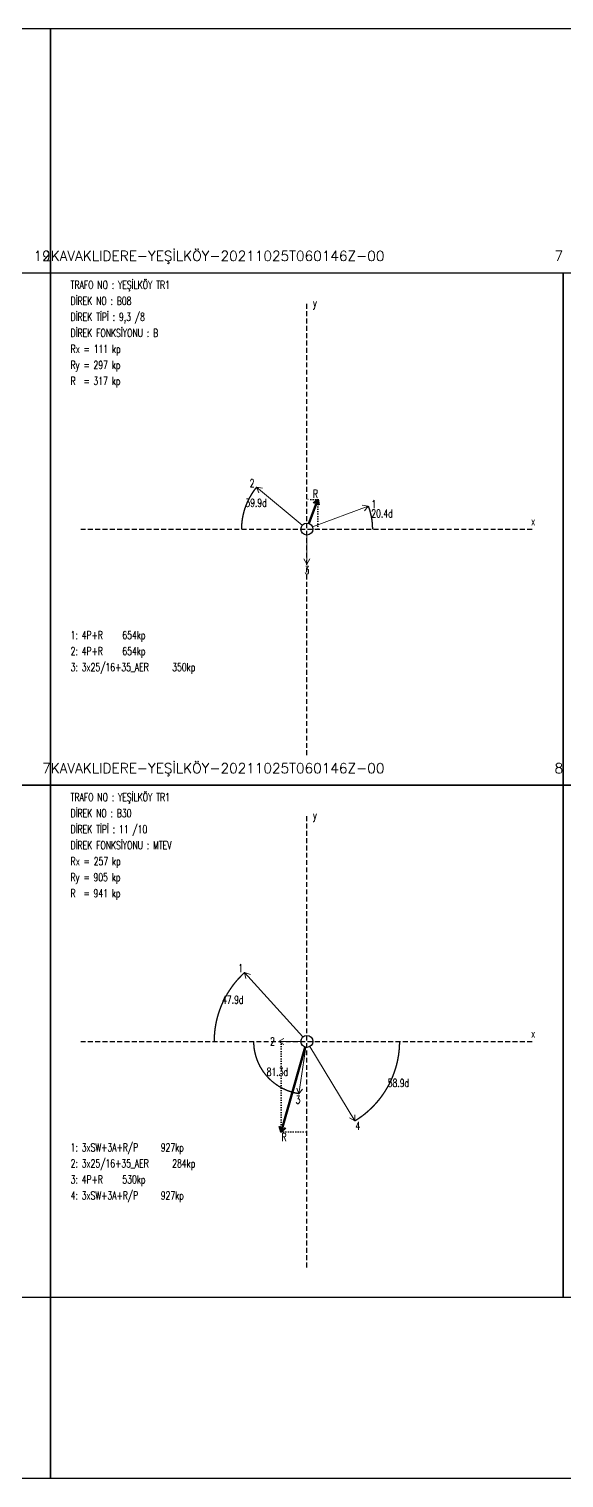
# Model space of a CAD drawing. Header units: millimetres. Extents: x 140 to 2450, y -142 to 155.
# Drawn here: x 1395.4 to 1505, y -142.5 to 154.5 of the extents above; entities that cross this region are included whole.
import ezdxf
from ezdxf.enums import TextEntityAlignment as Align

# ---------------------------------------------------------------- set-up
doc = ezdxf.new("R2010")
doc.units = ezdxf.units.MM
doc.linetypes.add('ACAD_ISO07W100', pattern=[0.2, 0, -0.2])
doc.linetypes.add('DASHDOT', pattern=[0.75, 0.5, -0.25])
doc.styles.get("Standard").update_dxf_attribs({"font": 'RomanS'})

msp = doc.modelspace()

# ---------------------------------------------------------------- linework, layer by layer
at = {"linetype": 'DASHDOT', "ltscale": 2}
for p, q in [((1452.301, 5.663), (1452.301, 98.359)), ((1405.953, 52.011), (1498.649, 52.011)), ((1452.301, -99.337), (1452.301, -6.641)), ((1405.953, -52.989), (1498.649, -52.989))]:
    msp.add_line(p, q, dxfattribs=at)
at = {"lineweight": 15}
for p, q in [((1451.357, 52.8), (1442.008, 60.61)), ((1442.008, 60.61), (1443.22, 60.399)), ((1442.008, 60.61), (1442.431, 59.454)), ((1453.454, 52.44), (1464.871, 56.689)), ((1464.871, 56.689), (1463.658, 56.894)), ((1464.871, 56.689), (1464.087, 55.74)), ((1452.301, 50.781), (1452.301, 44.833)), ((1452.301, 44.833), (1451.686, 45.899)), ((1452.301, 44.833), (1452.916, 45.899)), ((1451.476, -52.076), (1439.551, -38.88)), ((1439.551, -38.88), (1440.722, -39.258)), ((1439.551, -38.88), (1439.809, -40.083)), ((1446.487, -52.989), (1447.553, -52.374)), ((1451.071, -52.989), (1446.487, -52.989)), ((1446.487, -52.989), (1447.553, -53.604)), ((1452.115, -54.205), (1450.662, -63.728)), ((1452.937, -54.042), (1462.123, -69.272)), ((1450.662, -63.728), (1450.215, -62.582)), ((1450.662, -63.728), (1451.431, -62.768)), ((1462.123, -69.272), (1462.1, -68.042)), ((1462.123, -69.272), (1461.046, -68.678))]:
    msp.add_line(p, q, dxfattribs=at)
at = {"linetype": 'ACAD_ISO07W100', "ltscale": 2}
for p, q in [((1454.575, 58.101), (1452.301, 58.101)), ((1454.575, 58.101), (1454.575, 52.011)), ((1447.02, -71.55), (1447.02, -52.989)), ((1447.02, -71.55), (1452.301, -71.55))]:
    msp.add_line(p, q, dxfattribs=at)
at = {"lineweight": 70}
for p, q in [((1452.731, 53.164), (1454.575, 58.101)), ((1454.575, 58.101), (1453.626, 57.318)), ((1454.575, 58.101), (1454.779, 56.888)), ((1451.964, -54.172), (1447.02, -71.55)), ((1447.02, -71.55), (1446.719, -70.357)), ((1447.02, -71.55), (1447.903, -70.693))]:
    msp.add_line(p, q, dxfattribs=at)
for points in [[(1189.801, 154.511), (1189.801, -142.489), (1399.801, -142.489), (1399.801, 154.511), (1189.801, 154.511)], [(1399.801, 154.511), (1399.801, 104.511)], [(1399.801, 154.511), (1399.801, -142.489), (1609.801, -142.489), (1609.801, 154.511), (1399.801, 154.511)]]:
    msp.add_lwpolyline(points)
at = {"flags": 128}
for points in [[(1294.801, -0.489), (1294.801, 104.511), (1399.801, 104.511), (1399.801, -0.489), (1294.801, -0.489)], [(1399.801, -0.489), (1399.801, 104.511), (1504.801, 104.511), (1504.801, -0.489), (1399.801, -0.489)], [(1504.801, -0.489), (1504.801, 104.511), (1609.801, 104.511), (1609.801, -0.489), (1504.801, -0.489)], [(1294.801, -105.489), (1294.801, -0.489), (1399.801, -0.489), (1399.801, -105.489), (1294.801, -105.489)], [(1399.801, -105.489), (1399.801, -0.489), (1504.801, -0.489), (1504.801, -105.489), (1399.801, -105.489)], [(1504.801, -105.489), (1504.801, -0.489), (1609.801, -0.489), (1609.801, -105.489), (1504.801, -105.489)]]:
    msp.add_lwpolyline(points, close=True, dxfattribs=at)
at = {"color": 1, "flags": 128}
for points in [[(1442.008, 60.61), (1442.008, 60.61), (1441.993, 60.592), (1441.978, 60.574), (1441.963, 60.555), (1441.948, 60.537), (1441.933, 60.519), (1441.918, 60.501), (1441.904, 60.483), (1441.889, 60.465), (1441.874, 60.447), (1441.859, 60.429), (1441.845, 60.41), (1441.83, 60.392), (1441.815, 60.374), (1441.801, 60.355), (1441.786, 60.337), (1441.772, 60.319), (1441.757, 60.3), (1441.743, 60.282), (1441.728, 60.264), (1441.714, 60.245), (1441.7, 60.227), (1441.685, 60.208), (1441.671, 60.189), (1441.657, 60.171), (1441.643, 60.152), (1441.628, 60.134), (1441.614, 60.115), (1441.6, 60.096), (1441.586, 60.078), (1441.572, 60.059), (1441.558, 60.04), (1441.544, 60.022), (1441.53, 60.003), (1441.516, 59.984), (1441.502, 59.965), (1441.488, 59.946), (1441.474, 59.927), (1441.461, 59.908), (1441.447, 59.889), (1441.433, 59.871), (1441.419, 59.852), (1441.406, 59.833), (1441.392, 59.814), (1441.378, 59.794), (1441.365, 59.775), (1441.351, 59.756), (1441.338, 59.737), (1441.324, 59.718), (1441.311, 59.699), (1441.298, 59.68), (1441.284, 59.66), (1441.271, 59.641), (1441.258, 59.622), (1441.244, 59.603), (1441.231, 59.583), (1441.218, 59.564), (1441.205, 59.545), (1441.192, 59.525), (1441.178, 59.506), (1441.165, 59.486), (1441.152, 59.467), (1441.139, 59.448), (1441.126, 59.428), (1441.114, 59.409), (1441.101, 59.389), (1441.088, 59.369), (1441.075, 59.35), (1441.062, 59.33), (1441.049, 59.311), (1441.037, 59.291), (1441.024, 59.271), (1441.011, 59.252), (1440.999, 59.232), (1440.986, 59.212), (1440.974, 59.192), (1440.961, 59.173), (1440.949, 59.153), (1440.936, 59.133), (1440.924, 59.113), (1440.911, 59.093), (1440.899, 59.073), (1440.887, 59.053), (1440.874, 59.034), (1440.862, 59.014), (1440.85, 58.994), (1440.838, 58.974), (1440.826, 58.954), (1440.814, 58.934), (1440.801, 58.914), (1440.789, 58.893), (1440.777, 58.873), (1440.766, 58.853), (1440.754, 58.833), (1440.742, 58.813), (1440.73, 58.793), (1440.718, 58.772), (1440.706, 58.752), (1440.694, 58.732), (1440.683, 58.712), (1440.671, 58.691), (1440.659, 58.671), (1440.648, 58.651), (1440.636, 58.63), (1440.625, 58.61), (1440.613, 58.59), (1440.602, 58.569), (1440.59, 58.549), (1440.579, 58.528), (1440.568, 58.508), (1440.556, 58.487), (1440.545, 58.467), (1440.534, 58.446), (1440.523, 58.426), (1440.511, 58.405), (1440.5, 58.385), (1440.489, 58.364), (1440.478, 58.344), (1440.467, 58.323), (1440.456, 58.302), (1440.445, 58.282), (1440.434, 58.261), (1440.423, 58.24), (1440.412, 58.219), (1440.402, 58.199), (1440.391, 58.178), (1440.38, 58.157), (1440.369, 58.136), (1440.359, 58.115), (1440.348, 58.095), (1440.337, 58.074), (1440.327, 58.053), (1440.316, 58.032), (1440.306, 58.011), (1440.295, 57.99), (1440.285, 57.969), (1440.275, 57.948), (1440.264, 57.927), (1440.254, 57.906), (1440.244, 57.885), (1440.233, 57.864), (1440.223, 57.843), (1440.213, 57.822), (1440.203, 57.801), (1440.193, 57.78), (1440.183, 57.758), (1440.173, 57.737), (1440.163, 57.716), (1440.153, 57.695), (1440.143, 57.674), (1440.133, 57.652), (1440.123, 57.631), (1440.114, 57.61), (1440.104, 57.589), (1440.094, 57.567), (1440.084, 57.546), (1440.075, 57.525), (1440.065, 57.503), (1440.056, 57.482), (1440.046, 57.461), (1440.037, 57.439), (1440.027, 57.418), (1440.018, 57.396), (1440.008, 57.375), (1439.999, 57.353), (1439.99, 57.332), (1439.98, 57.31), (1439.971, 57.289), (1439.962, 57.267), (1439.953, 57.246), (1439.944, 57.224), (1439.935, 57.203), (1439.926, 57.181), (1439.917, 57.16), (1439.908, 57.138), (1439.899, 57.116), (1439.89, 57.095), (1439.881, 57.073), (1439.872, 57.051), (1439.863, 57.03), (1439.855, 57.008), (1439.846, 56.986), (1439.837, 56.964), (1439.829, 56.943), (1439.82, 56.921), (1439.811, 56.899), (1439.803, 56.877), (1439.794, 56.855), (1439.786, 56.834), (1439.778, 56.812), (1439.769, 56.79), (1439.761, 56.768), (1439.753, 56.746), (1439.744, 56.724), (1439.736, 56.702), (1439.728, 56.68), (1439.72, 56.658), (1439.712, 56.636), (1439.704, 56.614), (1439.696, 56.592), (1439.688, 56.57), (1439.68, 56.548), (1439.672, 56.526), (1439.664, 56.504), (1439.656, 56.482), (1439.648, 56.46), (1439.641, 56.438), (1439.633, 56.416), (1439.625, 56.394), (1439.618, 56.372), (1439.61, 56.35), (1439.603, 56.327), (1439.595, 56.305), (1439.588, 56.283), (1439.58, 56.261), (1439.573, 56.239), (1439.565, 56.216), (1439.558, 56.194), (1439.551, 56.172), (1439.544, 56.15), (1439.536, 56.127), (1439.529, 56.105), (1439.522, 56.083), (1439.515, 56.061), (1439.508, 56.038), (1439.501, 56.016), (1439.494, 55.994), (1439.487, 55.971), (1439.48, 55.949), (1439.473, 55.926), (1439.466, 55.904), (1439.46, 55.882), (1439.453, 55.859), (1439.446, 55.837), (1439.44, 55.814), (1439.433, 55.792), (1439.426, 55.769), (1439.42, 55.747), (1439.413, 55.724), (1439.407, 55.702), (1439.4, 55.679), (1439.394, 55.657), (1439.388, 55.634), (1439.381, 55.612), (1439.375, 55.589), (1439.369, 55.567), (1439.363, 55.544), (1439.357, 55.522), (1439.35, 55.499), (1439.344, 55.476), (1439.338, 55.454), (1439.332, 55.431), (1439.326, 55.409), (1439.321, 55.386), (1439.315, 55.363), (1439.309, 55.341), (1439.303, 55.318), (1439.297, 55.295), (1439.292, 55.272), (1439.286, 55.25), (1439.28, 55.227), (1439.275, 55.204), (1439.269, 55.182), (1439.264, 55.159), (1439.258, 55.136), (1439.253, 55.113), (1439.247, 55.09), (1439.242, 55.068), (1439.237, 55.045), (1439.231, 55.022), (1439.226, 54.999), (1439.221, 54.976), (1439.216, 54.954), (1439.211, 54.931), (1439.206, 54.908), (1439.201, 54.885), (1439.196, 54.862), (1439.191, 54.839), (1439.186, 54.816), (1439.181, 54.794), (1439.176, 54.771), (1439.171, 54.748), (1439.166, 54.725), (1439.162, 54.702), (1439.157, 54.679), (1439.152, 54.656), (1439.148, 54.633), (1439.143, 54.61), (1439.139, 54.587), (1439.134, 54.564), (1439.13, 54.541), (1439.125, 54.518), (1439.121, 54.495), (1439.117, 54.472), (1439.112, 54.449), (1439.108, 54.426), (1439.104, 54.403), (1439.1, 54.38), (1439.096, 54.357), (1439.092, 54.334), (1439.088, 54.311), (1439.084, 54.288), (1439.08, 54.265), (1439.076, 54.242), (1439.072, 54.219), (1439.068, 54.195), (1439.064, 54.172), (1439.061, 54.149), (1439.057, 54.126), (1439.053, 54.103), (1439.05, 54.08), (1439.046, 54.057), (1439.042, 54.034), (1439.039, 54.011), (1439.035, 53.987), (1439.032, 53.964), (1439.029, 53.941), (1439.025, 53.918), (1439.022, 53.895), (1439.019, 53.872), (1439.015, 53.848), (1439.012, 53.825), (1439.009, 53.802), (1439.006, 53.779), (1439.003, 53.756), (1439, 53.732), (1438.997, 53.709), (1438.994, 53.686), (1438.991, 53.663), (1438.988, 53.639), (1438.985, 53.616), (1438.983, 53.593), (1438.98, 53.57), (1438.977, 53.546), (1438.975, 53.523), (1438.972, 53.5), (1438.969, 53.477), (1438.967, 53.453), (1438.964, 53.43), (1438.962, 53.407), (1438.959, 53.384), (1438.957, 53.36), (1438.955, 53.337), (1438.952, 53.314), (1438.95, 53.29), (1438.948, 53.267), (1438.946, 53.244), (1438.944, 53.22), (1438.942, 53.197), (1438.939, 53.174), (1438.937, 53.151), (1438.936, 53.127), (1438.934, 53.104), (1438.932, 53.081), (1438.93, 53.057), (1438.928, 53.034), (1438.926, 53.011), (1438.925, 52.987), (1438.923, 52.964), (1438.921, 52.94), (1438.92, 52.917), (1438.918, 52.894), (1438.917, 52.87), (1438.915, 52.847), (1438.914, 52.824), (1438.912, 52.8), (1438.911, 52.777), (1438.91, 52.754), (1438.908, 52.73), (1438.907, 52.707), (1438.906, 52.683), (1438.905, 52.66), (1438.904, 52.637), (1438.903, 52.613), (1438.901, 52.59), (1438.9, 52.567), (1438.9, 52.543), (1438.899, 52.52), (1438.898, 52.496), (1438.897, 52.473), (1438.896, 52.45), (1438.895, 52.426), (1438.895, 52.403), (1438.894, 52.379), (1438.893, 52.356), (1438.893, 52.333), (1438.892, 52.309), (1438.892, 52.286), (1438.891, 52.262), (1438.891, 52.239), (1438.891, 52.216), (1438.89, 52.192), (1438.89, 52.169), (1438.89, 52.145), (1438.889, 52.122), (1438.889, 52.099), (1438.889, 52.075), (1438.889, 52.052), (1438.889, 52.028), (1438.889, 52.011)], [(1464.871, 56.689), (1464.871, 56.689), (1464.879, 56.667), (1464.887, 56.645), (1464.895, 56.623), (1464.903, 56.601), (1464.911, 56.579), (1464.919, 56.557), (1464.927, 56.535), (1464.935, 56.513), (1464.943, 56.491), (1464.951, 56.469), (1464.959, 56.446), (1464.966, 56.424), (1464.974, 56.402), (1464.982, 56.38), (1464.989, 56.358), (1464.997, 56.336), (1465.004, 56.314), (1465.012, 56.292), (1465.019, 56.269), (1465.027, 56.247), (1465.034, 56.225), (1465.041, 56.203), (1465.049, 56.18), (1465.056, 56.158), (1465.063, 56.136), (1465.07, 56.114), (1465.077, 56.091), (1465.085, 56.069), (1465.092, 56.047), (1465.099, 56.024), (1465.106, 56.002), (1465.113, 55.98), (1465.12, 55.957), (1465.126, 55.935), (1465.133, 55.913), (1465.14, 55.89), (1465.147, 55.868), (1465.153, 55.845), (1465.16, 55.823), (1465.167, 55.8), (1465.173, 55.778), (1465.18, 55.755), (1465.186, 55.733), (1465.193, 55.711), (1465.199, 55.688), (1465.206, 55.665), (1465.212, 55.643), (1465.218, 55.62), (1465.225, 55.598), (1465.231, 55.575), (1465.237, 55.553), (1465.243, 55.53), (1465.249, 55.508), (1465.256, 55.485), (1465.262, 55.462), (1465.268, 55.44), (1465.274, 55.417), (1465.279, 55.394), (1465.285, 55.372), (1465.291, 55.349), (1465.297, 55.326), (1465.303, 55.304), (1465.308, 55.281), (1465.314, 55.258), (1465.32, 55.236), (1465.325, 55.213), (1465.331, 55.19), (1465.337, 55.167), (1465.342, 55.145), (1465.347, 55.122), (1465.353, 55.099), (1465.358, 55.076), (1465.364, 55.054), (1465.369, 55.031), (1465.374, 55.008), (1465.379, 54.985), (1465.384, 54.962), (1465.39, 54.939), (1465.395, 54.917), (1465.4, 54.894), (1465.405, 54.871), (1465.41, 54.848), (1465.415, 54.825), (1465.42, 54.802), (1465.424, 54.779), (1465.429, 54.756), (1465.434, 54.733), (1465.439, 54.711), (1465.443, 54.688), (1465.448, 54.665), (1465.453, 54.642), (1465.457, 54.619), (1465.462, 54.596), (1465.466, 54.573), (1465.471, 54.55), (1465.475, 54.527), (1465.48, 54.504), (1465.484, 54.481), (1465.488, 54.458), (1465.492, 54.435), (1465.497, 54.412), (1465.501, 54.389), (1465.505, 54.366), (1465.509, 54.343), (1465.513, 54.32), (1465.517, 54.297), (1465.521, 54.273), (1465.525, 54.25), (1465.529, 54.227), (1465.533, 54.204), (1465.536, 54.181), (1465.54, 54.158), (1465.544, 54.135), (1465.548, 54.112), (1465.551, 54.089), (1465.555, 54.066), (1465.558, 54.042), (1465.562, 54.019), (1465.565, 53.996), (1465.569, 53.973), (1465.572, 53.95), (1465.576, 53.927), (1465.579, 53.903), (1465.582, 53.88), (1465.586, 53.857), (1465.589, 53.834), (1465.592, 53.811), (1465.595, 53.788), (1465.598, 53.764), (1465.601, 53.741), (1465.604, 53.718), (1465.607, 53.695), (1465.61, 53.671), (1465.613, 53.648), (1465.616, 53.625), (1465.619, 53.602), (1465.621, 53.579), (1465.624, 53.555), (1465.627, 53.532), (1465.629, 53.509), (1465.632, 53.485), (1465.634, 53.462), (1465.637, 53.439), (1465.639, 53.416), (1465.642, 53.392), (1465.644, 53.369), (1465.647, 53.346), (1465.649, 53.323), (1465.651, 53.299), (1465.653, 53.276), (1465.656, 53.253), (1465.658, 53.229), (1465.66, 53.206), (1465.662, 53.183), (1465.664, 53.159), (1465.666, 53.136), (1465.668, 53.113), (1465.67, 53.089), (1465.672, 53.066), (1465.673, 53.043), (1465.675, 53.019), (1465.677, 52.996), (1465.679, 52.973), (1465.68, 52.949), (1465.682, 52.926), (1465.684, 52.903), (1465.685, 52.879), (1465.687, 52.856), (1465.688, 52.833), (1465.689, 52.809), (1465.691, 52.786), (1465.692, 52.762), (1465.693, 52.739), (1465.695, 52.716), (1465.696, 52.692), (1465.697, 52.669), (1465.698, 52.646), (1465.699, 52.622), (1465.7, 52.599), (1465.701, 52.575), (1465.702, 52.552), (1465.703, 52.529), (1465.704, 52.505), (1465.705, 52.482), (1465.706, 52.458), (1465.707, 52.435), (1465.707, 52.412), (1465.708, 52.388), (1465.709, 52.365), (1465.709, 52.341), (1465.71, 52.318), (1465.71, 52.295), (1465.711, 52.271), (1465.711, 52.248), (1465.712, 52.224), (1465.712, 52.201), (1465.712, 52.178), (1465.712, 52.154), (1465.713, 52.131), (1465.713, 52.107), (1465.713, 52.084), (1465.713, 52.061), (1465.713, 52.037), (1465.713, 52.014), (1465.713, 52.011)], [(1439.551, -38.88), (1439.551, -38.88), (1439.526, -38.902), (1439.502, -38.924), (1439.477, -38.947), (1439.453, -38.969), (1439.428, -38.992), (1439.404, -39.014), (1439.38, -39.037), (1439.355, -39.059), (1439.331, -39.082), (1439.307, -39.104), (1439.283, -39.127), (1439.258, -39.15), (1439.234, -39.173), (1439.21, -39.196), (1439.186, -39.218), (1439.162, -39.241), (1439.138, -39.264), (1439.114, -39.287), (1439.09, -39.31), (1439.066, -39.333), (1439.043, -39.357), (1439.019, -39.38), (1438.995, -39.403), (1438.971, -39.426), (1438.948, -39.449), (1438.924, -39.473), (1438.901, -39.496), (1438.877, -39.52), (1438.854, -39.543), (1438.83, -39.566), (1438.807, -39.59), (1438.783, -39.614), (1438.76, -39.637), (1438.737, -39.661), (1438.714, -39.685), (1438.69, -39.708), (1438.667, -39.732), (1438.644, -39.756), (1438.621, -39.78), (1438.598, -39.804), (1438.575, -39.828), (1438.552, -39.852), (1438.529, -39.876), (1438.506, -39.9), (1438.483, -39.924), (1438.461, -39.948), (1438.438, -39.972), (1438.415, -39.996), (1438.393, -40.02), (1438.37, -40.045), (1438.347, -40.069), (1438.325, -40.093), (1438.302, -40.118), (1438.28, -40.142), (1438.257, -40.167), (1438.235, -40.191), (1438.213, -40.216), (1438.191, -40.241), (1438.168, -40.265), (1438.146, -40.29), (1438.124, -40.315), (1438.102, -40.339), (1438.08, -40.364), (1438.058, -40.389), (1438.036, -40.414), (1438.014, -40.439), (1437.992, -40.464), (1437.97, -40.489), (1437.948, -40.514), (1437.927, -40.539), (1437.905, -40.564), (1437.883, -40.589), (1437.862, -40.614), (1437.84, -40.639), (1437.819, -40.665), (1437.797, -40.69), (1437.776, -40.715), (1437.754, -40.741), (1437.733, -40.766), (1437.712, -40.792), (1437.69, -40.817), (1437.669, -40.843), (1437.648, -40.868), (1437.627, -40.894), (1437.606, -40.919), (1437.585, -40.945), (1437.564, -40.971), (1437.543, -40.996), (1437.522, -41.022), (1437.501, -41.048), (1437.48, -41.074), (1437.459, -41.1), (1437.439, -41.126), (1437.418, -41.152), (1437.397, -41.178), (1437.377, -41.204), (1437.356, -41.23), (1437.336, -41.256), (1437.315, -41.282), (1437.295, -41.308), (1437.274, -41.334), (1437.254, -41.361), (1437.234, -41.387), (1437.214, -41.413), (1437.193, -41.44), (1437.173, -41.466), (1437.153, -41.492), (1437.133, -41.519), (1437.113, -41.545), (1437.093, -41.572), (1437.073, -41.598), (1437.053, -41.625), (1437.034, -41.652), (1437.014, -41.678), (1436.994, -41.705), (1436.974, -41.732), (1436.955, -41.759), (1436.935, -41.785), (1436.916, -41.812), (1436.896, -41.839), (1436.877, -41.866), (1436.857, -41.893), (1436.838, -41.92), (1436.819, -41.947), (1436.8, -41.974), (1436.78, -42.001), (1436.761, -42.028), (1436.742, -42.055), (1436.723, -42.082), (1436.704, -42.11), (1436.685, -42.137), (1436.666, -42.164), (1436.647, -42.191), (1436.628, -42.219), (1436.61, -42.246), (1436.591, -42.273), (1436.572, -42.301), (1436.554, -42.328), (1436.535, -42.356), (1436.516, -42.383), (1436.498, -42.411), (1436.48, -42.439), (1436.461, -42.466), (1436.443, -42.494), (1436.425, -42.522), (1436.406, -42.549), (1436.388, -42.577), (1436.37, -42.605), (1436.352, -42.633), (1436.334, -42.661), (1436.316, -42.688), (1436.298, -42.716), (1436.28, -42.744), (1436.262, -42.772), (1436.244, -42.8), (1436.227, -42.828), (1436.209, -42.856), (1436.191, -42.884), (1436.174, -42.913), (1436.156, -42.941), (1436.138, -42.969), (1436.121, -42.997), (1436.104, -43.025), (1436.086, -43.054), (1436.069, -43.082), (1436.052, -43.11), (1436.034, -43.139), (1436.017, -43.167), (1436, -43.196), (1435.983, -43.224), (1435.966, -43.253), (1435.949, -43.281), (1435.932, -43.31), (1435.915, -43.338), (1435.898, -43.367), (1435.882, -43.395), (1435.865, -43.424), (1435.848, -43.453), (1435.832, -43.482), (1435.815, -43.51), (1435.799, -43.539), (1435.782, -43.568), (1435.766, -43.597), (1435.749, -43.626), (1435.733, -43.655), (1435.717, -43.684), (1435.701, -43.712), (1435.684, -43.741), (1435.668, -43.77), (1435.652, -43.8), (1435.636, -43.829), (1435.62, -43.858), (1435.604, -43.887), (1435.588, -43.916), (1435.573, -43.945), (1435.557, -43.974), (1435.541, -44.004), (1435.526, -44.033), (1435.51, -44.062), (1435.494, -44.091), (1435.479, -44.121), (1435.463, -44.15), (1435.448, -44.18), (1435.433, -44.209), (1435.417, -44.238), (1435.402, -44.268), (1435.387, -44.297), (1435.372, -44.327), (1435.357, -44.357), (1435.342, -44.386), (1435.327, -44.416), (1435.312, -44.445), (1435.297, -44.475), (1435.282, -44.505), (1435.267, -44.534), (1435.253, -44.564), (1435.238, -44.594), (1435.223, -44.624), (1435.209, -44.654), (1435.194, -44.683), (1435.18, -44.713), (1435.165, -44.743), (1435.151, -44.773), (1435.137, -44.803), (1435.122, -44.833), (1435.108, -44.863), (1435.094, -44.893), (1435.08, -44.923), (1435.066, -44.953), (1435.052, -44.983), (1435.038, -45.013), (1435.024, -45.044), (1435.01, -45.074), (1434.996, -45.104), (1434.983, -45.134), (1434.969, -45.164), (1434.955, -45.195), (1434.942, -45.225), (1434.928, -45.255), (1434.915, -45.286), (1434.901, -45.316), (1434.888, -45.346), (1434.875, -45.377), (1434.861, -45.407), (1434.848, -45.438), (1434.835, -45.468), (1434.822, -45.499), (1434.809, -45.529), (1434.796, -45.56), (1434.783, -45.59), (1434.77, -45.621), (1434.757, -45.651), (1434.744, -45.682), (1434.732, -45.713), (1434.719, -45.743), (1434.706, -45.774), (1434.694, -45.805), (1434.681, -45.835), (1434.669, -45.866), (1434.656, -45.897), (1434.644, -45.928), (1434.632, -45.959), (1434.62, -45.989), (1434.607, -46.02), (1434.595, -46.051), (1434.583, -46.082), (1434.571, -46.113), (1434.559, -46.144), (1434.547, -46.175), (1434.535, -46.206), (1434.524, -46.237), (1434.512, -46.268), (1434.5, -46.299), (1434.488, -46.33), (1434.477, -46.361), (1434.465, -46.392), (1434.454, -46.424), (1434.442, -46.455), (1434.431, -46.486), (1434.42, -46.517), (1434.408, -46.548), (1434.397, -46.58), (1434.386, -46.611), (1434.375, -46.642), (1434.364, -46.673), (1434.353, -46.705), (1434.342, -46.736), (1434.331, -46.767), (1434.32, -46.799), (1434.309, -46.83), (1434.299, -46.862), (1434.288, -46.893), (1434.277, -46.924), (1434.267, -46.956), (1434.256, -46.987), (1434.246, -47.019), (1434.236, -47.05), (1434.225, -47.082), (1434.215, -47.114), (1434.205, -47.145), (1434.195, -47.177), (1434.184, -47.208), (1434.174, -47.24), (1434.164, -47.272), (1434.154, -47.303), (1434.144, -47.335), (1434.135, -47.367), (1434.125, -47.398), (1434.115, -47.43), (1434.105, -47.462), (1434.096, -47.494), (1434.086, -47.525), (1434.077, -47.557), (1434.067, -47.589), (1434.058, -47.621), (1434.049, -47.653), (1434.039, -47.685), (1434.03, -47.716), (1434.021, -47.748), (1434.012, -47.78), (1434.003, -47.812), (1433.994, -47.844), (1433.985, -47.876), (1433.976, -47.908), (1433.967, -47.94), (1433.958, -47.972), (1433.949, -48.004), (1433.941, -48.036), (1433.932, -48.068), (1433.924, -48.1), (1433.915, -48.132), (1433.907, -48.164), (1433.898, -48.196), (1433.89, -48.229), (1433.882, -48.261), (1433.873, -48.293), (1433.865, -48.325), (1433.857, -48.357), (1433.849, -48.389), (1433.841, -48.422), (1433.833, -48.454), (1433.825, -48.486), (1433.817, -48.518), (1433.81, -48.551), (1433.802, -48.583), (1433.794, -48.615), (1433.787, -48.648), (1433.779, -48.68), (1433.772, -48.712), (1433.764, -48.745), (1433.757, -48.777), (1433.75, -48.809), (1433.742, -48.842), (1433.735, -48.874), (1433.728, -48.906), (1433.721, -48.939), (1433.714, -48.971), (1433.707, -49.004), (1433.7, -49.036), (1433.693, -49.069), (1433.686, -49.101), (1433.679, -49.134), (1433.673, -49.166), (1433.666, -49.199), (1433.659, -49.231), (1433.653, -49.264), (1433.646, -49.296), (1433.64, -49.329), (1433.634, -49.361), (1433.627, -49.394), (1433.621, -49.427), (1433.615, -49.459), (1433.609, -49.492), (1433.603, -49.525), (1433.597, -49.557), (1433.591, -49.59), (1433.585, -49.622), (1433.579, -49.655), (1433.573, -49.688), (1433.567, -49.721), (1433.562, -49.753), (1433.556, -49.786), (1433.551, -49.819), (1433.545, -49.851), (1433.54, -49.884), (1433.534, -49.917), (1433.529, -49.95), (1433.524, -49.982), (1433.518, -50.015), (1433.513, -50.048), (1433.508, -50.081), (1433.503, -50.114), (1433.498, -50.146), (1433.493, -50.179), (1433.488, -50.212), (1433.484, -50.245), (1433.479, -50.278), (1433.474, -50.311), (1433.469, -50.343), (1433.465, -50.376), (1433.46, -50.409), (1433.456, -50.442), (1433.451, -50.475), (1433.447, -50.508), (1433.443, -50.541), (1433.439, -50.574), (1433.434, -50.607), (1433.43, -50.64), (1433.426, -50.672), (1433.422, -50.705), (1433.418, -50.738), (1433.414, -50.771), (1433.41, -50.804), (1433.407, -50.837), (1433.403, -50.87), (1433.399, -50.903), (1433.396, -50.936), (1433.392, -50.969), (1433.389, -51.002), (1433.385, -51.035), (1433.382, -51.068), (1433.378, -51.101), (1433.375, -51.134), (1433.372, -51.167), (1433.369, -51.2), (1433.366, -51.233), (1433.363, -51.266), (1433.36, -51.3), (1433.357, -51.333), (1433.354, -51.366), (1433.351, -51.399), (1433.348, -51.432), (1433.346, -51.465), (1433.343, -51.498), (1433.34, -51.531), (1433.338, -51.564), (1433.335, -51.597), (1433.333, -51.63), (1433.331, -51.663), (1433.328, -51.697), (1433.326, -51.73), (1433.324, -51.763), (1433.322, -51.796), (1433.32, -51.829), (1433.318, -51.862), (1433.316, -51.895), (1433.314, -51.928), (1433.312, -51.962), (1433.311, -51.995), (1433.309, -52.028), (1433.307, -52.061), (1433.306, -52.094), (1433.304, -52.127), (1433.303, -52.161), (1433.301, -52.194), (1433.3, -52.227), (1433.298, -52.26), (1433.297, -52.293), (1433.296, -52.326), (1433.295, -52.36), (1433.294, -52.393), (1433.293, -52.426), (1433.292, -52.459), (1433.291, -52.492), (1433.29, -52.525), (1433.289, -52.559), (1433.289, -52.592), (1433.288, -52.625), (1433.287, -52.658), (1433.287, -52.691), (1433.286, -52.725), (1433.286, -52.758), (1433.286, -52.791), (1433.285, -52.824), (1433.285, -52.857), (1433.285, -52.89), (1433.285, -52.924), (1433.285, -52.957), (1433.285, -52.989)], [(1450.662, -63.728), (1450.662, -63.728), (1450.615, -63.721), (1450.568, -63.714), (1450.522, -63.706), (1450.475, -63.698), (1450.428, -63.69), (1450.382, -63.682), (1450.335, -63.673), (1450.288, -63.665), (1450.242, -63.656), (1450.195, -63.647), (1450.149, -63.637), (1450.102, -63.628), (1450.056, -63.618), (1450.01, -63.608), (1449.963, -63.598), (1449.917, -63.588), (1449.871, -63.577), (1449.825, -63.567), (1449.778, -63.556), (1449.732, -63.545), (1449.686, -63.533), (1449.64, -63.522), (1449.594, -63.51), (1449.549, -63.498), (1449.503, -63.486), (1449.457, -63.474), (1449.411, -63.461), (1449.366, -63.449), (1449.32, -63.436), (1449.274, -63.423), (1449.229, -63.409), (1449.183, -63.396), (1449.138, -63.382), (1449.093, -63.368), (1449.047, -63.354), (1449.002, -63.34), (1448.957, -63.325), (1448.912, -63.311), (1448.867, -63.296), (1448.822, -63.281), (1448.777, -63.265), (1448.732, -63.25), (1448.688, -63.234), (1448.643, -63.218), (1448.598, -63.202), (1448.554, -63.186), (1448.509, -63.17), (1448.465, -63.153), (1448.421, -63.136), (1448.377, -63.119), (1448.332, -63.102), (1448.288, -63.084), (1448.244, -63.067), (1448.2, -63.049), (1448.156, -63.031), (1448.113, -63.013), (1448.069, -62.995), (1448.025, -62.976), (1447.982, -62.957), (1447.938, -62.938), (1447.895, -62.919), (1447.852, -62.9), (1447.809, -62.88), (1447.765, -62.861), (1447.722, -62.841), (1447.679, -62.821), (1447.637, -62.8), (1447.594, -62.78), (1447.551, -62.759), (1447.509, -62.739), (1447.466, -62.718), (1447.424, -62.696), (1447.381, -62.675), (1447.339, -62.653), (1447.297, -62.632), (1447.255, -62.61), (1447.213, -62.588), (1447.171, -62.565), (1447.13, -62.543), (1447.088, -62.52), (1447.046, -62.497), (1447.005, -62.474), (1446.964, -62.451), (1446.922, -62.428), (1446.881, -62.404), (1446.84, -62.38), (1446.799, -62.357), (1446.758, -62.332), (1446.718, -62.308), (1446.677, -62.284), (1446.637, -62.259), (1446.596, -62.234), (1446.556, -62.209), (1446.516, -62.184), (1446.476, -62.159), (1446.436, -62.133), (1446.396, -62.108), (1446.356, -62.082), (1446.317, -62.056), (1446.277, -62.03), (1446.238, -62.003), (1446.198, -61.977), (1446.159, -61.95), (1446.12, -61.923), (1446.081, -61.896), (1446.042, -61.869), (1446.004, -61.841), (1445.965, -61.814), (1445.927, -61.786), (1445.888, -61.758), (1445.85, -61.73), (1445.812, -61.702), (1445.774, -61.673), (1445.736, -61.645), (1445.699, -61.616), (1445.661, -61.587), (1445.624, -61.558), (1445.586, -61.529), (1445.549, -61.5), (1445.512, -61.47), (1445.475, -61.44), (1445.438, -61.411), (1445.402, -61.381), (1445.365, -61.35), (1445.329, -61.32), (1445.292, -61.289), (1445.256, -61.259), (1445.22, -61.228), (1445.184, -61.197), (1445.148, -61.166), (1445.113, -61.135), (1445.077, -61.103), (1445.042, -61.072), (1445.007, -61.04), (1444.972, -61.008), (1444.937, -60.976), (1444.902, -60.944), (1444.867, -60.911), (1444.833, -60.879), (1444.799, -60.846), (1444.764, -60.813), (1444.73, -60.78), (1444.696, -60.747), (1444.663, -60.714), (1444.629, -60.681), (1444.596, -60.647), (1444.562, -60.613), (1444.529, -60.58), (1444.496, -60.546), (1444.463, -60.511), (1444.43, -60.477), (1444.398, -60.443), (1444.365, -60.408), (1444.333, -60.373), (1444.301, -60.339), (1444.269, -60.304), (1444.237, -60.269), (1444.205, -60.233), (1444.174, -60.198), (1444.142, -60.162), (1444.111, -60.127), (1444.08, -60.091), (1444.049, -60.055), (1444.018, -60.019), (1443.988, -59.983), (1443.957, -59.946), (1443.927, -59.91), (1443.897, -59.873), (1443.867, -59.837), (1443.837, -59.8), (1443.808, -59.763), (1443.778, -59.726), (1443.749, -59.688), (1443.72, -59.651), (1443.691, -59.613), (1443.662, -59.576), (1443.633, -59.538), (1443.605, -59.5), (1443.576, -59.462), (1443.548, -59.424), (1443.52, -59.386), (1443.492, -59.347), (1443.465, -59.309), (1443.437, -59.27), (1443.41, -59.231), (1443.383, -59.193), (1443.356, -59.154), (1443.329, -59.115), (1443.302, -59.075), (1443.276, -59.036), (1443.25, -58.997), (1443.223, -58.957), (1443.197, -58.917), (1443.172, -58.878), (1443.146, -58.838), (1443.121, -58.798), (1443.095, -58.758), (1443.07, -58.717), (1443.045, -58.677), (1443.021, -58.637), (1442.996, -58.596), (1442.972, -58.555), (1442.948, -58.515), (1442.924, -58.474), (1442.9, -58.433), (1442.876, -58.392), (1442.853, -58.351), (1442.829, -58.309), (1442.806, -58.268), (1442.783, -58.226), (1442.76, -58.185), (1442.738, -58.143), (1442.715, -58.101), (1442.693, -58.06), (1442.671, -58.018), (1442.649, -57.975), (1442.628, -57.933), (1442.606, -57.891), (1442.585, -57.849), (1442.564, -57.806), (1442.543, -57.764), (1442.522, -57.721), (1442.502, -57.678), (1442.481, -57.636), (1442.461, -57.593), (1442.441, -57.55), (1442.421, -57.507), (1442.402, -57.464), (1442.382, -57.42), (1442.363, -57.377), (1442.344, -57.334), (1442.325, -57.29), (1442.306, -57.247), (1442.288, -57.203), (1442.27, -57.159), (1442.251, -57.115), (1442.234, -57.071), (1442.216, -57.027), (1442.198, -56.983), (1442.181, -56.939), (1442.164, -56.895), (1442.147, -56.851), (1442.13, -56.806), (1442.114, -56.762), (1442.097, -56.718), (1442.081, -56.673), (1442.065, -56.628), (1442.049, -56.584), (1442.034, -56.539), (1442.018, -56.494), (1442.003, -56.449), (1441.988, -56.404), (1441.973, -56.359), (1441.959, -56.314), (1441.944, -56.269), (1441.93, -56.224), (1441.916, -56.178), (1441.902, -56.133), (1441.889, -56.088), (1441.875, -56.042), (1441.862, -55.997), (1441.849, -55.951), (1441.836, -55.906), (1441.823, -55.86), (1441.811, -55.814), (1441.799, -55.768), (1441.787, -55.722), (1441.775, -55.677), (1441.763, -55.631), (1441.752, -55.585), (1441.741, -55.539), (1441.73, -55.492), (1441.719, -55.446), (1441.708, -55.4), (1441.698, -55.354), (1441.688, -55.308), (1441.678, -55.261), (1441.668, -55.215), (1441.658, -55.168), (1441.649, -55.122), (1441.64, -55.075), (1441.631, -55.029), (1441.622, -54.982), (1441.613, -54.936), (1441.605, -54.889), (1441.597, -54.842), (1441.589, -54.796), (1441.581, -54.749), (1441.573, -54.702), (1441.566, -54.655), (1441.559, -54.608), (1441.552, -54.562), (1441.545, -54.515), (1441.538, -54.468), (1441.532, -54.421), (1441.526, -54.374), (1441.52, -54.327), (1441.514, -54.28), (1441.509, -54.233), (1441.503, -54.185), (1441.498, -54.138), (1441.493, -54.091), (1441.489, -54.044), (1441.484, -53.997), (1441.48, -53.95), (1441.476, -53.902), (1441.472, -53.855), (1441.468, -53.808), (1441.465, -53.761), (1441.461, -53.713), (1441.458, -53.666), (1441.456, -53.619), (1441.453, -53.571), (1441.45, -53.524), (1441.448, -53.477), (1441.446, -53.429), (1441.444, -53.382), (1441.443, -53.335), (1441.441, -53.287), (1441.44, -53.24), (1441.439, -53.192), (1441.438, -53.145), (1441.438, -53.098), (1441.437, -53.05), (1441.437, -53.003), (1441.437, -52.989)], [(1462.123, -69.272), (1462.123, -69.272), (1462.152, -69.255), (1462.18, -69.238), (1462.209, -69.221), (1462.237, -69.203), (1462.265, -69.186), (1462.293, -69.169), (1462.322, -69.151), (1462.35, -69.134), (1462.378, -69.116), (1462.406, -69.099), (1462.434, -69.081), (1462.462, -69.063), (1462.49, -69.045), (1462.518, -69.028), (1462.546, -69.01), (1462.574, -68.992), (1462.602, -68.974), (1462.63, -68.956), (1462.658, -68.938), (1462.686, -68.92), (1462.714, -68.902), (1462.741, -68.883), (1462.769, -68.865), (1462.797, -68.847), (1462.824, -68.828), (1462.852, -68.81), (1462.88, -68.792), (1462.907, -68.773), (1462.935, -68.755), (1462.962, -68.736), (1462.99, -68.717), (1463.017, -68.699), (1463.045, -68.68), (1463.072, -68.661), (1463.099, -68.642), (1463.127, -68.624), (1463.154, -68.605), (1463.181, -68.586), (1463.208, -68.567), (1463.235, -68.548), (1463.263, -68.528), (1463.29, -68.509), (1463.317, -68.49), (1463.344, -68.471), (1463.371, -68.452), (1463.398, -68.432), (1463.425, -68.413), (1463.452, -68.393), (1463.478, -68.374), (1463.505, -68.354), (1463.532, -68.335), (1463.559, -68.315), (1463.586, -68.296), (1463.612, -68.276), (1463.639, -68.256), (1463.666, -68.236), (1463.692, -68.216), (1463.719, -68.196), (1463.745, -68.176), (1463.772, -68.156), (1463.798, -68.136), (1463.825, -68.116), (1463.851, -68.096), (1463.877, -68.076), (1463.904, -68.056), (1463.93, -68.036), (1463.956, -68.015), (1463.982, -67.995), (1464.009, -67.974), (1464.035, -67.954), (1464.061, -67.933), (1464.087, -67.913), (1464.113, -67.892), (1464.139, -67.872), (1464.165, -67.851), (1464.191, -67.83), (1464.217, -67.81), (1464.243, -67.789), (1464.268, -67.768), (1464.294, -67.747), (1464.32, -67.726), (1464.346, -67.705), (1464.371, -67.684), (1464.397, -67.663), (1464.422, -67.642), (1464.448, -67.621), (1464.474, -67.599), (1464.499, -67.578), (1464.524, -67.557), (1464.55, -67.535), (1464.575, -67.514), (1464.601, -67.493), (1464.626, -67.471), (1464.651, -67.45), (1464.676, -67.428), (1464.701, -67.406), (1464.727, -67.385), (1464.752, -67.363), (1464.777, -67.341), (1464.802, -67.319), (1464.827, -67.298), (1464.852, -67.276), (1464.877, -67.254), (1464.902, -67.232), (1464.926, -67.21), (1464.951, -67.188), (1464.976, -67.166), (1465.001, -67.143), (1465.025, -67.121), (1465.05, -67.099), (1465.075, -67.077), (1465.099, -67.054), (1465.124, -67.032), (1465.148, -67.01), (1465.173, -66.987), (1465.197, -66.965), (1465.221, -66.942), (1465.246, -66.92), (1465.27, -66.897), (1465.294, -66.874), (1465.319, -66.852), (1465.343, -66.829), (1465.367, -66.806), (1465.391, -66.783), (1465.415, -66.76), (1465.439, -66.738), (1465.463, -66.715), (1465.487, -66.692), (1465.511, -66.669), (1465.535, -66.646), (1465.559, -66.622), (1465.582, -66.599), (1465.606, -66.576), (1465.63, -66.553), (1465.653, -66.53), (1465.677, -66.506), (1465.701, -66.483), (1465.724, -66.459), (1465.748, -66.436), (1465.771, -66.412), (1465.794, -66.389), (1465.818, -66.365), (1465.841, -66.342), (1465.864, -66.318), (1465.888, -66.294), (1465.911, -66.271), (1465.934, -66.247), (1465.957, -66.223), (1465.98, -66.199), (1466.003, -66.175), (1466.026, -66.151), (1466.049, -66.127), (1466.072, -66.103), (1466.095, -66.079), (1466.118, -66.055), (1466.141, -66.031), (1466.163, -66.007), (1466.186, -65.983), (1466.209, -65.959), (1466.231, -65.934), (1466.254, -65.91), (1466.276, -65.886), (1466.299, -65.861), (1466.321, -65.837), (1466.344, -65.812), (1466.366, -65.788), (1466.388, -65.763), (1466.411, -65.738), (1466.433, -65.714), (1466.455, -65.689), (1466.477, -65.664), (1466.499, -65.64), (1466.521, -65.615), (1466.543, -65.59), (1466.565, -65.565), (1466.587, -65.54), (1466.609, -65.515), (1466.631, -65.49), (1466.653, -65.465), (1466.675, -65.44), (1466.696, -65.415), (1466.718, -65.39), (1466.74, -65.365), (1466.761, -65.34), (1466.783, -65.314), (1466.804, -65.289), (1466.826, -65.264), (1466.847, -65.238), (1466.868, -65.213), (1466.89, -65.187), (1466.911, -65.162), (1466.932, -65.136), (1466.953, -65.111), (1466.975, -65.085), (1466.996, -65.06), (1467.017, -65.034), (1467.038, -65.008), (1467.059, -64.983), (1467.08, -64.957), (1467.1, -64.931), (1467.121, -64.905), (1467.142, -64.879), (1467.163, -64.853), (1467.183, -64.827), (1467.204, -64.801), (1467.225, -64.775), (1467.245, -64.749), (1467.266, -64.723), (1467.286, -64.697), (1467.307, -64.671), (1467.327, -64.645), (1467.347, -64.618), (1467.368, -64.592), (1467.388, -64.566), (1467.408, -64.539), (1467.428, -64.513), (1467.448, -64.487), (1467.468, -64.46), (1467.488, -64.434), (1467.508, -64.407), (1467.528, -64.381), (1467.548, -64.354), (1467.568, -64.327), (1467.587, -64.301), (1467.607, -64.274), (1467.627, -64.247), (1467.647, -64.221), (1467.666, -64.194), (1467.686, -64.167), (1467.705, -64.14), (1467.725, -64.113), (1467.744, -64.086), (1467.763, -64.059), (1467.783, -64.032), (1467.802, -64.005), (1467.821, -63.978), (1467.84, -63.951), (1467.859, -63.924), (1467.878, -63.897), (1467.897, -63.87), (1467.916, -63.842), (1467.935, -63.815), (1467.954, -63.788), (1467.973, -63.76), (1467.992, -63.733), (1468.01, -63.706), (1468.029, -63.678), (1468.048, -63.651), (1468.066, -63.623), (1468.085, -63.596), (1468.103, -63.568), (1468.122, -63.541), (1468.14, -63.513), (1468.159, -63.485), (1468.177, -63.458), (1468.195, -63.43), (1468.213, -63.402), (1468.231, -63.374), (1468.25, -63.346), (1468.268, -63.319), (1468.286, -63.291), (1468.304, -63.263), (1468.321, -63.235), (1468.339, -63.207), (1468.357, -63.179), (1468.375, -63.151), (1468.393, -63.123), (1468.41, -63.095), (1468.428, -63.067), (1468.445, -63.038), (1468.463, -63.01), (1468.48, -62.982), (1468.498, -62.954), (1468.515, -62.925), (1468.533, -62.897), (1468.55, -62.869), (1468.567, -62.84), (1468.584, -62.812), (1468.601, -62.784), (1468.618, -62.755), (1468.635, -62.727), (1468.652, -62.698), (1468.669, -62.67), (1468.686, -62.641), (1468.703, -62.612), (1468.72, -62.584), (1468.736, -62.555), (1468.753, -62.526), (1468.77, -62.498), (1468.786, -62.469), (1468.803, -62.44), (1468.819, -62.411), (1468.836, -62.382), (1468.852, -62.353), (1468.868, -62.325), (1468.885, -62.296), (1468.901, -62.267), (1468.917, -62.238), (1468.933, -62.209), (1468.949, -62.18), (1468.965, -62.151), (1468.981, -62.121), (1468.997, -62.092), (1469.013, -62.063), (1469.029, -62.034), (1469.045, -62.005), (1469.06, -61.976), (1469.076, -61.946), (1469.092, -61.917), (1469.107, -61.888), (1469.123, -61.858), (1469.138, -61.829), (1469.153, -61.8), (1469.169, -61.77), (1469.184, -61.741), (1469.199, -61.711), (1469.215, -61.682), (1469.23, -61.652), (1469.245, -61.623), (1469.26, -61.593), (1469.275, -61.563), (1469.29, -61.534), (1469.305, -61.504), (1469.32, -61.474), (1469.334, -61.445), (1469.349, -61.415), (1469.364, -61.385), (1469.378, -61.355), (1469.393, -61.326), (1469.407, -61.296), (1469.422, -61.266), (1469.436, -61.236), (1469.451, -61.206), (1469.465, -61.176), (1469.479, -61.146), (1469.493, -61.116), (1469.508, -61.086), (1469.522, -61.056), (1469.536, -61.026), (1469.55, -60.996), (1469.564, -60.966), (1469.578, -60.936), (1469.592, -60.906), (1469.605, -60.875), (1469.619, -60.845), (1469.633, -60.815), (1469.646, -60.785), (1469.66, -60.754), (1469.673, -60.724), (1469.687, -60.694), (1469.7, -60.663), (1469.714, -60.633), (1469.727, -60.603), (1469.74, -60.572), (1469.754, -60.542), (1469.767, -60.511), (1469.78, -60.481), (1469.793, -60.45), (1469.806, -60.42), (1469.819, -60.389), (1469.832, -60.359), (1469.844, -60.328), (1469.857, -60.297), (1469.87, -60.267), (1469.883, -60.236), (1469.895, -60.205), (1469.908, -60.175), (1469.92, -60.144), (1469.933, -60.113), (1469.945, -60.082), (1469.958, -60.051), (1469.97, -60.021), (1469.982, -59.99), (1469.994, -59.959), (1470.006, -59.928), (1470.019, -59.897), (1470.031, -59.866), (1470.043, -59.835), (1470.054, -59.804), (1470.066, -59.773), (1470.078, -59.742), (1470.09, -59.711), (1470.102, -59.68), (1470.113, -59.649), (1470.125, -59.618), (1470.136, -59.587), (1470.148, -59.556), (1470.159, -59.525), (1470.171, -59.493), (1470.182, -59.462), (1470.193, -59.431), (1470.205, -59.4), (1470.216, -59.368), (1470.227, -59.337), (1470.238, -59.306), (1470.249, -59.275), (1470.26, -59.243), (1470.271, -59.212), (1470.282, -59.18), (1470.292, -59.149), (1470.303, -59.118), (1470.314, -59.086), (1470.324, -59.055), (1470.335, -59.023), (1470.345, -58.992), (1470.356, -58.96), (1470.366, -58.929), (1470.377, -58.897), (1470.387, -58.866), (1470.397, -58.834), (1470.407, -58.803), (1470.417, -58.771), (1470.427, -58.739), (1470.437, -58.708), (1470.447, -58.676), (1470.457, -58.644), (1470.467, -58.613), (1470.477, -58.581), (1470.487, -58.549), (1470.496, -58.517), (1470.506, -58.486), (1470.516, -58.454), (1470.525, -58.422), (1470.534, -58.39), (1470.544, -58.358), (1470.553, -58.327), (1470.562, -58.295), (1470.572, -58.263), (1470.581, -58.231), (1470.59, -58.199), (1470.599, -58.167), (1470.608, -58.135), (1470.617, -58.103), (1470.626, -58.071), (1470.635, -58.039), (1470.644, -58.007), (1470.652, -57.975), (1470.661, -57.943), (1470.67, -57.911), (1470.678, -57.879), (1470.687, -57.847), (1470.695, -57.815), (1470.704, -57.783), (1470.712, -57.751), (1470.72, -57.719), (1470.728, -57.686), (1470.737, -57.654), (1470.745, -57.622), (1470.753, -57.59), (1470.761, -57.558), (1470.769, -57.525), (1470.777, -57.493), (1470.784, -57.461), (1470.792, -57.429), (1470.8, -57.396), (1470.808, -57.364), (1470.815, -57.332), (1470.823, -57.299), (1470.83, -57.267), (1470.838, -57.235), (1470.845, -57.202), (1470.852, -57.17), (1470.86, -57.138), (1470.867, -57.105), (1470.874, -57.073), (1470.881, -57.04), (1470.888, -57.008), (1470.895, -56.976), (1470.902, -56.943), (1470.909, -56.911), (1470.916, -56.878), (1470.922, -56.846), (1470.929, -56.813), (1470.936, -56.781), (1470.942, -56.748), (1470.949, -56.716), (1470.955, -56.683), (1470.962, -56.65), (1470.968, -56.618), (1470.975, -56.585), (1470.981, -56.553), (1470.987, -56.52), (1470.993, -56.487), (1470.999, -56.455), (1471.005, -56.422), (1471.011, -56.39), (1471.017, -56.357), (1471.023, -56.324), (1471.029, -56.292), (1471.034, -56.259), (1471.04, -56.226), (1471.046, -56.193), (1471.051, -56.161), (1471.057, -56.128), (1471.062, -56.095), (1471.068, -56.062), (1471.073, -56.03), (1471.078, -55.997), (1471.083, -55.964), (1471.089, -55.931), (1471.094, -55.899), (1471.099, -55.866), (1471.104, -55.833), (1471.109, -55.8), (1471.114, -55.767), (1471.118, -55.734), (1471.123, -55.702), (1471.128, -55.669), (1471.133, -55.636), (1471.137, -55.603), (1471.142, -55.57), (1471.146, -55.537), (1471.151, -55.504), (1471.155, -55.471), (1471.159, -55.439), (1471.163, -55.406), (1471.168, -55.373), (1471.172, -55.34), (1471.176, -55.307), (1471.18, -55.274), (1471.184, -55.241), (1471.188, -55.208), (1471.192, -55.175), (1471.195, -55.142), (1471.199, -55.109), (1471.203, -55.076), (1471.206, -55.043), (1471.21, -55.01), (1471.213, -54.977), (1471.217, -54.944), (1471.22, -54.911), (1471.224, -54.878), (1471.227, -54.845), (1471.23, -54.812), (1471.233, -54.779), (1471.236, -54.746), (1471.239, -54.713), (1471.242, -54.68), (1471.245, -54.647), (1471.248, -54.614), (1471.251, -54.581), (1471.254, -54.548), (1471.256, -54.514), (1471.259, -54.481), (1471.262, -54.448), (1471.264, -54.415), (1471.267, -54.382), (1471.269, -54.349), (1471.271, -54.316), (1471.274, -54.283), (1471.276, -54.25), (1471.278, -54.217), (1471.28, -54.183), (1471.282, -54.15), (1471.284, -54.117), (1471.286, -54.084), (1471.288, -54.051), (1471.29, -54.018), (1471.292, -53.985), (1471.293, -53.951), (1471.295, -53.918), (1471.297, -53.885), (1471.298, -53.852), (1471.3, -53.819), (1471.301, -53.786), (1471.302, -53.752), (1471.304, -53.719), (1471.305, -53.686), (1471.306, -53.653), (1471.307, -53.62), (1471.308, -53.587), (1471.309, -53.553), (1471.31, -53.52), (1471.311, -53.487), (1471.312, -53.454), (1471.313, -53.421), (1471.314, -53.388), (1471.314, -53.354), (1471.315, -53.321), (1471.315, -53.288), (1471.316, -53.255), (1471.316, -53.222), (1471.317, -53.188), (1471.317, -53.155), (1471.317, -53.122), (1471.317, -53.089), (1471.318, -53.056), (1471.318, -53.023), (1471.318, -52.989), (1471.318, -52.989)]]:
    msp.add_lwpolyline(points, dxfattribs=at)
for centre in [(1452.301, 52.011), (1452.301, -52.989)]:
    msp.add_circle(centre, 1.23)

# ---------------------------------------------------------------- texts
for s, height, p in [('12', 2.0508, (1399.801, 106.972)), ('9', 2.051, (1399.801, 106.972)), ('7', 2.051, (1504.801, 106.972)), ('7', 2.051, (1399.801, 1.972)), ('8', 2.051, (1504.801, 1.972)), ('8', 2.051, (1504.801, 1.972))]:
    msp.add_text(s, height=height).set_placement(p, align=Align.RIGHT)
for p in [(1399.801, 106.972), (1399.801, 1.972)]:
    msp.add_text('KAVAKLIDERE-YEŞİLKÖY-20211025T060146Z-00', height=2.05078).set_placement(p)
at = {"width": 0.7}
for s, p in [('TRAFO NO : YEŞİLKÖY TR1', (1403.903, 102.05)), ('DİREK NO : B08', (1403.903, 98.769)), ('DİREK TİPİ : 9,3 /8', (1403.903, 95.488)), ('DİREK FONKSİYONU : B', (1403.903, 92.206)), ('Rx = 111 kp', (1403.903, 88.925)), ('Ry = 297 kp', (1403.903, 85.644)), ('R  = 317 kp', (1403.903, 82.363)), ('1: 4P+R    654kp', (1403.903, 30.273)), ('2: 4P+R    654kp', (1403.903, 26.992)), ('3: 3x25/16+35_AER    350kp', (1403.903, 23.71)), ('TRAFO NO : YEŞİLKÖY TR1', (1403.903, -2.95)), ('DİREK NO : B30', (1403.903, -6.231)), ('DİREK TİPİ : 11 /10', (1403.903, -9.512)), ('DİREK FONKSİYONU : MTEV', (1403.903, -12.794)), ('Rx = 257 kp', (1403.903, -16.075)), ('Ry = 905 kp', (1403.903, -19.356)), ('R  = 941 kp', (1403.903, -22.637)), ('1: 3xSW+3A+R/P    927kp', (1403.903, -74.727)), ('2: 3x25/16+35_AER    284kp', (1403.903, -78.008)), ('3: 4P+R    530kp', (1403.903, -81.29)), ('4: 3xSW+3A+R/P    927kp', (1403.903, -84.571))]:
    msp.add_text(s, height=1.64062, dxfattribs=at).set_placement(p, align=Align.MIDDLE_LEFT)
for s, p in [('y', (1453.942, 98.359)), ('x', (1498.649, 53.652)), ('y', (1453.942, -6.641)), ('x', (1498.649, -51.348))]:
    msp.add_text(s, height=1.641, dxfattribs=at).set_placement(p, align=Align.MIDDLE_CENTER)
at = {"lineweight": 15, "width": 0.7}
for s, p in [('2', (1441.063, 61.398)), ('1', (1466.024, 57.118)), ('3', (1452.301, 43.603)), ('1', (1438.726, -37.967)), ('2', (1445.257, -52.989)), ('3', (1450.477, -64.945)), ('4', (1462.759, -70.326))]:
    msp.add_text(s, height=1.641, dxfattribs=at).set_placement(p, align=Align.MIDDLE_CENTER)
at = {"lineweight": 70, "width": 0.7}
for p in [(1454.064, 59.221), (1447.618, -72.625)]:
    msp.add_text('R', height=1.641, dxfattribs=at).set_placement(p, align=Align.MIDDLE_CENTER)
at = {"color": 1, "width": 0.7}
for s, p in [('39.9d', (1439.693, 56.584)), ('20.4d', (1465.501, 54.387)), ('47.9d', (1434.922, -45.27)), ('81.3d', (1444.06, -60.068)), ('58.9d', (1468.86, -62.339))]:
    msp.add_text(s, height=1.6406, dxfattribs=at).set_placement(p)

doc.saveas('drawing.dxf')
